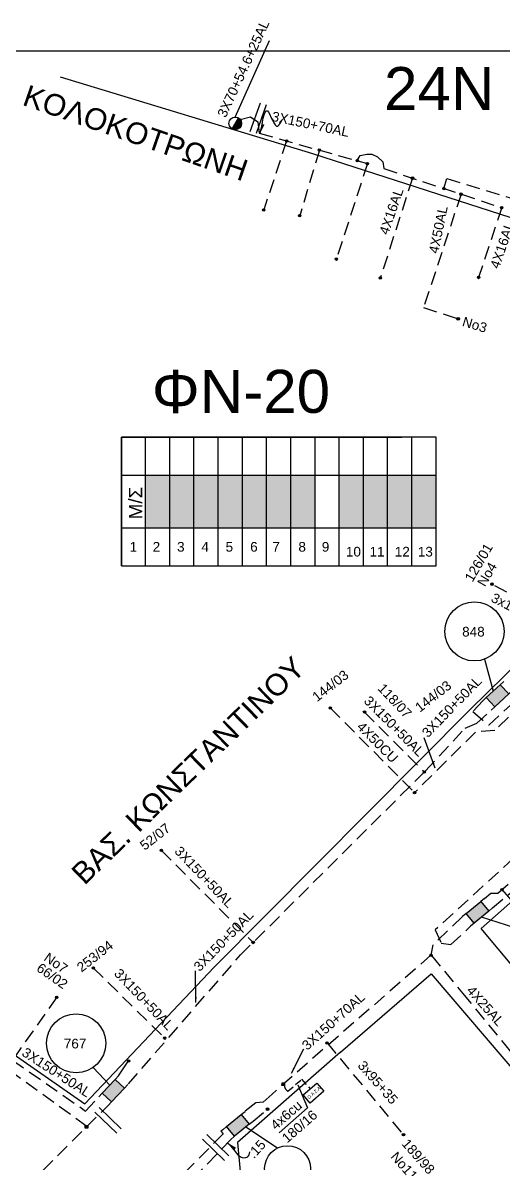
# Model space of a CAD drawing. Header units: millimetres. Extents: x 924 to 3152, y 704 to 1760.
# Drawn here: x 2460.6 to 2549.9, y 1517.9 to 1730 of the extents above; entities that cross this region are included whole.
import ezdxf
from ezdxf.enums import TextEntityAlignment as Align

# ---------------------------------------------------------------- set-up
doc = ezdxf.new("R2010")
doc.units = ezdxf.units.MM
doc.linetypes.add('DASHED', pattern=[19.05, 12.7, -6.35])
for name, color, linetype in [('Link Box 4 Διευθύνσεων', 7, 'Continuous'), ('Άγνωστα', 7, 'Continuous'), ('Ασφαλειοκιβώτια Χ.Τ 13 αναχωρήσεων', 7, 'Continuous'), ('Γυμνά εναέρια ΧΤ (3Φ)   4x35AL', 7, 'Continuous'), ('Γυμνά εναέρια ΧΤ και ΦΟΠ (3Φ)   3x35+35+16CU', 7, 'Continuous'), ('Επιγραφές - Σχήματα', 7, 'Continuous'), ('Καλώδια ΧΤ   3x150+50AL', 7, 'DASHED'), ('Καλώδια ΧΤ   3x150+50CU', 7, 'DASHED'), ('Καλώδια ΧΤ   3x150AL+50XLPE', 7, 'DASHED'), ('Καλώδια ΧΤ   4x50CU', 7, 'DASHED'), ('Στύλος ΦΜ', 7, 'Continuous'), ('Στύλος ΦΜ @ 1', 7, 'Continuous'), ('Συνδέσεις', 7, 'Continuous'), ('Συνεστραμμένα ΧΤ   3x70+54.6+25 AL', 7, 'SYN_LINE'), ('Τομή', 7, 'Continuous'), ('Υπόβαθρο ΔΕΗ', 7, 'Continuous'), ('Υπόγεια Καλώδια Δικτύου ΧΤ   .15', 7, 'DASHED'), ('Υπόγεια καλώδια Δικτύου ΧΤ και Παρ. ΧΤ - 3X150+70 AL', 7, 'DASHED'), ('Υπόγεια καλώδια Παροχών ΧΤ   4x16AL', 7, 'DASHED'), ('Υπόγεια καλώδια Παροχών ΧΤ   4x25', 7, 'DASHED'), ('Υπόγεια καλώδια Παροχών ΧΤ   4x50AL', 7, 'DASHED'), ('Υπόγεια καλώδια Παροχών ΧΤ   4x6', 7, 'DASHED')]:
    doc.layers.add(name, color=color, linetype=linetype)
doc.styles.get("Standard").update_dxf_attribs({"font": 'ARIAL.TTF'})
doc.linetypes.add('SYN_LINE', pattern='A,0.5,-0.0001,["/\\/\\/\\/",Standard,S=0.1,R=0,X=0,Y=-0.05],-0.25', length=0.7501)
doc.dimstyles.new('ISO-25', dxfattribs={"dimtxt": 2.5, "dimasz": 2.5, "dimexe": 1.25, "dimexo": 0.625, "dimtad": 1, "dimtxsty": 'Standard', "dimcen": 2.5, "dimadec": 0, "dimazin": 0, "dimtfac": 1, "dimtmove": 0, "dimatfit": 3, "dimfxl": 1, "dimarcsym": 0})

# ---------------------------------------------------------------- blocks, each defined once
blk = doc.blocks.new('ΤΟΜΗ')
at = {"layer": 'Τομή', "ltscale": 40}
for p, q in [((-5.68, 0), (5.68, 0)), ((5.68, -2.33), (-5.68, -2.33))]:
    blk.add_line(p, q, dxfattribs=at)
blk = doc.blocks.new('ΥΠΑΡΧΩΝ ΤΣΙΜΕΝΤΕΝΙΟΣ ΣΤΥΛΟΣ')
at = {"layer": 'Στύλος ΦΜ'}
blk.add_hatch(color=256, dxfattribs=at).paths.add_polyline_path([(-1.29, -2.28, 0.574793), (2.62, 0, 0.268822), (1.3, 2.27)])
blk.add_line((-1.29, -2.28), (1.3, 2.27), dxfattribs=at)
blk.add_circle((0, 0), 2.62, dxfattribs=at)
at = {"layer": 'Στύλος ΦΜ', "flags": 4}
for tag, p in [('ΑΡΙΘΜΟΣ', (-4.68, 8.05)), ('ΤΥΠΟΣ', (-4.91, 3.03))]:
    blk.add_attdef(tag, p, '', height=4, dxfattribs=at)
blk = doc.blocks.new('LINK BOX 4 ΑΝΑΧΩΡΗΣΕΩΝ')
at = {"layer": 'Link Box 4 Διευθύνσεων', "ltscale": 40}
blk.add_hatch(color=256, dxfattribs=at).paths.add_polyline_path([(-3.54, 0), (-3.54, -4.67), (3.54, -4.67), (3.54, 0)])
for p, q in [((-3.54, 0), (-5.33, 0)), ((5.33, 0), (3.54, 0)), ((-3.54, -4.67), (-5.33, -4.67)), ((5.33, -4.67), (3.54, -4.67))]:
    blk.add_line(p, q, dxfattribs=at)
blk.add_lwpolyline([(-3.54, -4.67), (-3.54, 0), (3.54, 0), (3.54, -4.67)], close=True, dxfattribs=at)
blk = doc.blocks.new('ΑΣΦΑΛΕΙΟΚΙΒΩΤΙΟ ΥΠΟΣΤΑΘΜΟΥ 13 ΑΝΑΧΩΡΗΣΕΩΝ')
at = {"layer": 'Ασφαλειοκιβώτια Χ.Τ 13 αναχωρήσεων', "ltscale": 40}
for p, q in [((-23.86, 58.34), (23.96, 58.34)), ((-9.78, 58.34), (-9.78, -58.66)), ((9.87, 58.34), (9.87, -58.66)), ((23.96, 58.34), (23.96, -45.89)), ((-23.86, 49.34), (23.96, 49.34)), ((-23.86, 40.34), (23.96, 40.34)), ((-23.86, 31.34), (23.96, 31.34)), ((-23.86, 22.34), (23.96, 22.34)), ((-23.86, 13.34), (23.96, 13.34)), ((-23.86, 4.34), (23.96, 4.34)), ((-23.86, -4.66), (23.96, -4.66)), ((-23.86, -13.66), (23.96, -13.66)), ((-23.86, -22.66), (23.96, -22.66)), ((-23.86, -31.66), (23.96, -31.66)), ((-23.86, -40.66), (23.96, -40.66)), ((-23.86, -49.66), (23.96, -49.66))]:
    blk.add_line(p, q, dxfattribs=at)
at = {"layer": 'Ασφαλειοκιβώτια Χ.Τ 13 αναχωρήσεων'}
blk.add_lwpolyline([(-23.86, -58.66), (23.96, -58.66), (23.96, 58.34), (-23.86, 58.34)], close=True, dxfattribs=at)
for s, p in [('1', (-18.64, 55.26)), ('2', (-18.64, 46.69)), ('3', (-18.64, 37.62)), ('4', (-18.64, 28.59)), ('5', (-18.64, 19.58)), ('6', (-18.64, 10.45)), ('7', (-18.64, 2.2)), ('8', (-18.64, -7.48)), ('9', (-18.64, -16.18)), ('10', (-20.44, -25.14)), ('11', (-20.44, -33.94)), ('12', (-20.44, -43.31)), ('13', (-20.44, -51.88))]:
    blk.add_text(s, height=3.6, rotation=270, dxfattribs=at).set_placement(p)
at = {"layer": 'Ασφαλειοκιβώτια Χ.Τ 13 αναχωρήσεων', "ltscale": 40}
for tag, height, p in [('ΟΝΟΜΑ', 5, (1.15, 62.43)), ('ΚΕΙΜΕΝΟ 1', 2, (17.15, 53.4)), ('ΚΕΙΜΕΝΟ 2', 2, (17.15, 44.69)), ('ΚΕΙΜΕΝΟ 3', 2, (16.99, 35.93)), ('ΚΕΙΜΕΝΟ 4', 2, (16.99, 26.95)), ('ΚΕΙΜΕΝΟ 5', 2, (16.99, 18.11)), ('ΚΕΙΜΕΝΟ 6', 2, (16.99, 9.19)), ('ΚΕΙΜΕΝΟ 7', 2, (16.99, 0.11)), ('ΚΕΙΜΕΝΟ 8', 2, (16.99, -8.61)), ('ΚΕΙΜΕΝΟ 9', 2, (16.99, -17.74)), ('ΚΕΙΜΕΝΟ 10', 2, (16.99, -26.96)), ('ΚΕΙΜΕΝΟ 11', 2, (16.99, -36.04)), ('ΚΕΙΜΕΝΟ 12', 2, (16.99, -44.96)), ('ΚΕΙΜΕΝΟ 13', 2, (16.99, -54.16)), ('ΣΧ', 2, (1.2, -60.52))]:
    blk.add_attdef(tag, text='', height=height, dxfattribs=at).set_placement(p, align=Align.MIDDLE_CENTER)
blk = doc.blocks.new('_ΣΥΝΔΕΣΗ')
at = {"layer": 'Συνδέσεις', "linetype": 'SYN_LINE', "ltscale": 40}
blk.add_hatch(color=256, dxfattribs=at).paths.add_polyline_path([(0.5, -0.01, 1), (-0.5, -0.01, 1)])
at = {"layer": 'Συνδέσεις'}
blk.add_circle((0, -0.01), 0.5, dxfattribs=at)
blk = doc.blocks.new('TSONTA XT1')
at = {"ltscale": 40}
h = blk.add_hatch(color=256, dxfattribs=at)
h.dxf.hatch_style = 1
h.paths.add_polyline_path([(595.96, 2487.66), (597.07, 2488.77), (595.96, 2489.87), (594.85, 2488.77)])
blk.add_lwpolyline([(594.85, 2488.77), (595.96, 2489.87), (597.07, 2488.77), (595.96, 2487.66)], close=True, dxfattribs=at)

msp = doc.modelspace()

# ---------------------------------------------------------------- hatches: boundary and pattern name
at = {"layer": 'Ασφαλειοκιβώτια Χ.Τ 13 αναχωρήσεων'}
h = msp.add_hatch(color=133, dxfattribs=at)
h.dxf.hatch_style = 1
h.paths.add_polyline_path([(2483.438, 1636.085), (2487.938, 1636.085), (2487.938, 1645.913), (2483.438, 1645.913)])
h = msp.add_hatch(color=151, dxfattribs=at)
h.dxf.hatch_style = 1
h.paths.add_polyline_path([(2487.938, 1636.085), (2492.438, 1636.085), (2492.438, 1645.913), (2487.938, 1645.913)])
h = msp.add_hatch(color=2, dxfattribs=at)
h.dxf.hatch_style = 1
h.paths.add_polyline_path([(2496.938, 1645.913), (2492.438, 1645.913), (2492.438, 1636.085), (2496.938, 1636.085)])
h = msp.add_hatch(color=85, dxfattribs=at)
h.dxf.hatch_style = 1
h.paths.add_polyline_path([(2501.438, 1645.913), (2496.938, 1645.913), (2496.938, 1636.085), (2501.438, 1636.085)])
h = msp.add_hatch(color=173, dxfattribs=at)
h.dxf.hatch_style = 1
h.paths.add_polyline_path([(2505.938, 1645.913), (2501.438, 1645.913), (2501.438, 1636.085), (2505.938, 1636.085)])
h = msp.add_hatch(color=156, dxfattribs=at)
h.dxf.hatch_style = 1
h.paths.add_polyline_path([(2505.938, 1636.085), (2510.438, 1636.085), (2510.438, 1645.913), (2505.938, 1645.913)])
h = msp.add_hatch(color=1, dxfattribs=at)
h.dxf.hatch_style = 1
h.paths.add_polyline_path([(2510.438, 1636.085), (2514.938, 1636.085), (2514.938, 1645.913), (2510.438, 1645.913)])
h = msp.add_hatch(color=62, dxfattribs=at)
h.dxf.hatch_style = 1
h.paths.add_polyline_path([(2523.938, 1645.913), (2519.438, 1645.913), (2519.438, 1636.085), (2523.938, 1636.085)])
h = msp.add_hatch(color=30, dxfattribs=at)
h.dxf.hatch_style = 1
h.paths.add_polyline_path([(2528.438, 1645.913), (2523.938, 1645.913), (2523.938, 1636.085), (2528.438, 1636.085)])
h = msp.add_hatch(color=6, dxfattribs=at)
h.dxf.hatch_style = 1
h.paths.add_polyline_path([(2532.938, 1645.913), (2528.438, 1645.913), (2528.438, 1636.085), (2532.938, 1636.085)])
h = msp.add_hatch(color=5, dxfattribs=at)
h.dxf.hatch_style = 1
h.paths.add_polyline_path([(2537.438, 1645.913), (2532.938, 1645.913), (2532.938, 1636.085), (2537.438, 1636.085)])

# ---------------------------------------------------------------- linework, layer by layer
at = {"layer": 'Άγνωστα', "color": 2, "linetype": 'DASHED', "ltscale": 0.2}
for points in [[(2509.653, 1708.072), (2505.412, 1695.227)], [(2515.743, 1706.363), (2512.109, 1694.167)], [(2524.68, 1703.854), (2518.909, 1686.082)], [(2522.797, 1704.402), (2523.351, 1705.384), (2524.563, 1705.623), (2525.498, 1705.604), (2526.577, 1705.108), (2527.56, 1704.182), (2527.704, 1702.913), (2549.643, 1695.676)], [(2538.908, 1699.217), (2539.459, 1701.064), (2560.919, 1694.486), (2561.487, 1693.287)]]:
    msp.add_lwpolyline(points, dxfattribs=at)
at = {"layer": 'Άγνωστα', "color": 1, "linetype": 'DASHED', "ltscale": 0.2}
msp.add_lwpolyline([(2546.111, 1603.889), (2544.283, 1601.907), (2547.245, 1599.389), (2553.456, 1605.091), (2562.092, 1615.44), (2563.476, 1618.602), (2566.268, 1622.463), (2573.256, 1632.154), (2599.303, 1621.224), (2629.491, 1633.985), (2629.169, 1647.169), (2638.379, 1646.267)], dxfattribs=at)
at = {"layer": 'Άγνωστα', "color": 62, "linetype": 'DASHED', "ltscale": 0.2}
msp.add_lwpolyline([(2560.641, 1618.706), (2547.814, 1625.608)], dxfattribs=at)
at = {"layer": 'Άγνωστα', "color": 30, "linetype": 'DASHED', "ltscale": 0.2}
msp.add_lwpolyline([(2517.19, 1540.265), (2531.38, 1523.177)], dxfattribs=at)
at = {"layer": 'Άγνωστα', "color": 1, "ltscale": 0.2}
msp.add_lwpolyline([(2478.43, 1534.115), (2480.298, 1536.901)], dxfattribs=at)
at = {"layer": 'Άγνωστα', "color": 151, "linetype": 'DASHED', "ltscale": 0.2}
msp.add_lwpolyline([(2497.817, 1524.115), (2497.46, 1523.827), (2497.863, 1523.326), (2490.737, 1516.136), (2481.771, 1503.216), (2503.961, 1490.688, -0.4794023), (2503.087, 1488.215), (2502.268, 1488.678)], format="xyb", dxfattribs=at)
at = {"layer": 'Άγνωστα', "color": 27, "linetype": 'DASHED', "ltscale": 0.2}
msp.add_lwpolyline([(2499.303, 1522.315), (2493.063, 1515.807), (2492.211, 1514.137), (2492.35, 1512.708), (2492.483, 1511.342), (2493.983, 1510.032), (2538.352, 1485.127)], dxfattribs=at)
at = {"layer": 'Γυμνά εναέρια ΧΤ (3Φ)   4x35AL', "color": 30, "linetype": 'DASHED', "ltscale": 0.2}
msp.add_lwpolyline([(2547.926, 1565.367), (2559.059, 1574.632), (2571.716, 1561.243)], dxfattribs=at)
at = {"layer": 'Γυμνά εναέρια ΧΤ και ΦΟΠ (3Φ)   3x35+35+16CU', "linetype": 'Continuous', "ltscale": 80}
msp.add_lwpolyline([(2514.05, 1529.082), (2512.737, 1530.593), (2515.266, 1532.792), (2516.58, 1531.281), (2514.05, 1529.082)], dxfattribs=at)
at = {"layer": 'Επιγραφές - Σχήματα'}
msp.add_lwpolyline([(945.928, 1724.828), (2912.268, 1724.828), (2912.268, 721.757), (945.928, 721.757)], close=True, dxfattribs=at)
at = {"layer": 'Επιγραφές - Σχήματα', "ltscale": 0.2}
for points in [[(2546.434, 1611.65), (2548.061, 1605.704)], [(2575.336, 1554.253), (2545.878, 1563.663)], [(2473.706, 1535.7), (2476.786, 1532.374)], [(2507.95, 1520.702), (2502.084, 1524.611)]]:
    msp.add_lwpolyline(points, dxfattribs=at)
at = {"layer": 'Επιγραφές - Σχήματα'}
for centre, radius in [((2544.574, 1616.826), 5.5), ((2470.53, 1540.189), 5.5), ((2509.832, 1516.874), 4.266)]:
    msp.add_circle(centre, radius, dxfattribs=at)
at = {"layer": 'Καλώδια ΧΤ   3x150+50AL', "color": 30, "ltscale": 0.2}
msp.add_lwpolyline([(2633.622, 1649.516), (2633.363, 1638.058), (2636.079, 1637.963), (2636.273, 1620.292), (2620.07, 1620.351), (2604.555, 1620.594), (2584.911, 1609.321), (2580.178, 1604.665), (2575.8, 1600.323), (2574.329, 1595.203), (2537.3, 1561.316), (2538.395, 1558.842), (2540.161, 1558.548), (2543.831, 1561.959)], dxfattribs=at)
at = {"layer": 'Καλώδια ΧΤ   3x150+50AL', "color": 173, "ltscale": 0.2}
msp.add_lwpolyline([(2643.424, 1639.972), (2611.832, 1624.856), (2599.398, 1619.726), (2573.721, 1630.263), (2566.475, 1619.484), (2559.847, 1610.622), (2556.319, 1606.185), (2548.373, 1598.379), (2544.769, 1598.099), (2533.454, 1586.851)], dxfattribs=at)
at = {"layer": 'Καλώδια ΧΤ   3x150+50AL', "color": 1, "ltscale": 0.2}
for points in [[(2480.248, 1532.641), (2501.113, 1556.63), (2535.423, 1590.826), (2542.829, 1598.835), (2545.04, 1599.721), (2547.702, 1602.181)], [(2524.141, 1601.819), (2535.259, 1590.663)], [(2486.377, 1576.072), (2503.442, 1558.95)], [(2473.733, 1554.214), (2486.995, 1541.152)], [(2466.928, 1548.746), (2458.697, 1537.074), (2472.273, 1527.596), (2474.771, 1530.241)]]:
    msp.add_lwpolyline(points, dxfattribs=at)
at = {"layer": 'Καλώδια ΧΤ   3x150+50CU', "color": 133, "ltscale": 0.2}
msp.add_lwpolyline([(2546.433, 1567.161), (2547.61, 1568.14), (2548.932, 1568.151), (2569.341, 1585.825), (2576.385, 1592.936), (2578.046, 1599.891), (2583.761, 1605.12), (2587.59, 1608.624), (2595.481, 1613.754), (2604.877, 1619.146), (2639.142, 1618.769), (2638.368, 1641.038), (2635.361, 1641.157), (2635.466, 1649.444)], dxfattribs=at)
at = {"layer": 'Καλώδια ΧΤ   3x150AL+50XLPE', "color": 85, "linetype": 'DASHED', "ltscale": 0.2}
msp.add_lwpolyline([(2472.543, 1524.716), (2457.625, 1535.538, -0.4206347), (2455.403, 1537.814), (2429.918, 1555.347), (2442.514, 1572.319)], format="xyb", dxfattribs=at)
msp.add_lwpolyline([(2456.309, 1508.494), (2476.468, 1528.639)], dxfattribs=at)
at = {"layer": 'Καλώδια ΧΤ   4x50CU', "color": 173, "ltscale": 0.2}
msp.add_lwpolyline([(2517.783, 1602.58), (2533.437, 1586.833)], dxfattribs=at)
at = {"layer": 'Συνεστραμμένα ΧΤ   3x70+54.6+25 AL', "color": 173, "ltscale": 20}
msp.add_lwpolyline([(2500.106, 1712.511), (2506.464, 1726.74)], dxfattribs=at)
at = {"layer": 'Υπόβαθρο ΔΕΗ', "ltscale": 0.2}
for points in [[(2402.778, 1717.766), (2395.985, 1703.716), (2379.109, 1670.928), (2361.865, 1638.772), (2349.733, 1613.656), (2378.815, 1594.064), (2449.173, 1544.943), (2472.136, 1528.911), (2496.185, 1554.347), (2543.811, 1602.328), (2556.419, 1614.71), (2574.384, 1650.191), (2580.081, 1661.947), (2580.417, 1684.372), (2514.561, 1705.672), (2467.655, 1719.923)], [(2519.652, 1538.556), (2536.52, 1553.102), (2563.158, 1521.918), (2572.059, 1530.194), (2545.844, 1561.519), (2578.265, 1590.259), (2599.061, 1609.606), (2602.221, 1611.985), (2604.395, 1612.605), (2607.456, 1612.916), (2611.58, 1613.334), (2647.898, 1611.641), (2655.328, 1611.783), (2670.568, 1604.555), (2668.286, 1588.073), (2665.994, 1566.631), (2663.087, 1539.653), (2662.963, 1538.556)], [(2519.652, 1538.556), (2500.553, 1521.736), (2501.526, 1510.93), (2538.197, 1490.511), (2571.534, 1472.026), (2605.782, 1453.267), (2636.114, 1436.473), (2639.748, 1447.096), (2648.021, 1473.568), (2661.102, 1525.715), (2662.266, 1531.125), (2662.963, 1538.556)], [(2513.53, 1528.178), (2508.271, 1523.546)]]:
    msp.add_lwpolyline(points, dxfattribs=at)
at = {"layer": 'Υπόγεια Καλώδια Δικτύου ΧΤ   .15', "color": 27, "ltscale": 0.2}
msp.add_lwpolyline([(2503.412, 1525.708), (2506.11, 1527.936)], dxfattribs=at)
at = {"layer": 'Υπόγεια καλώδια Δικτύου ΧΤ και Παρ. ΧΤ - 3X150+70 AL', "color": 2, "ltscale": 0.2}
msp.add_lwpolyline([(2501.035, 1712.058), (2502.974, 1712.575), (2504.334, 1711.604), (2504.584, 1709.495), (2524.68, 1703.854)], dxfattribs=at)
at = {"layer": 'Υπόγεια καλώδια Δικτύου ΧΤ και Παρ. ΧΤ - 3X150+70 AL', "color": 30, "ltscale": 0.2}
msp.add_lwpolyline([(2542.338, 1563.753), (2536.86, 1558.503), (2536.493, 1556.564), (2506.947, 1530.754), (2505.309, 1529.259), (2503.949, 1529.138), (2501.861, 1527.488)], dxfattribs=at)
at = {"layer": 'Υπόγεια καλώδια Παροχών ΧΤ   4x16AL', "color": 2, "ltscale": 0.2}
for points in [[(2533.057, 1701.147), (2527.074, 1682.581)], [(2549.643, 1695.676), (2545.352, 1682.67)]]:
    msp.add_lwpolyline(points, dxfattribs=at)
at = {"layer": 'Υπόγεια καλώδια Παροχών ΧΤ   4x16AL', "color": 133, "ltscale": 0.2}
msp.add_lwpolyline([(2549.675, 1568.795), (2565.19, 1550.886)], dxfattribs=at)
at = {"layer": 'Υπόγεια καλώδια Παροχών ΧΤ   4x25', "color": 30, "ltscale": 0.2}
msp.add_lwpolyline([(2536.589, 1556.526), (2542.35, 1549.549), (2557.262, 1531.339), (2559.863, 1528.47), (2561.704, 1528.952), (2563.093, 1529.163), (2563.485, 1528.651), (2563.022, 1527.773)], dxfattribs=at)
at = {"layer": 'Υπόγεια καλώδια Παροχών ΧΤ   4x50AL', "color": 2, "linetype": 'DASHED', "ltscale": 0.2}
msp.add_lwpolyline([(2542.09, 1698.167), (2535.13, 1677.097), (2541.552, 1674.976)], dxfattribs=at)
at = {"layer": 'Υπόγεια καλώδια Παροχών ΧΤ   4x6', "color": 30, "linetype": 'DASHED', "ltscale": 0.1}
msp.add_lwpolyline([(2509.264, 1532.325, 0.261123), (2509.907, 1531.262), (2512.443, 1533.495), (2514.007, 1531.72)], format="xyb", dxfattribs=at)

# ---------------------------------------------------------------- block references
at = {"layer": 'Link Box 4 Διευθύνσεων', "xscale": 0.4999999999999996, "yscale": 0.4999999999999996, "zscale": 0.4999999999999996}
for p, rotation in [((2548.061, 1605.704), 42.96472262894192), ((2544.385, 1565.457), 39.76812589432534), ((2476.601, 1532.178), 46.63470319427076), ((2501.358, 1524.012), 219.5458095627389)]:
    msp.add_blockref('LINK BOX 4 ΑΝΑΧΩΡΗΣΕΩΝ', p, dxfattribs=dict(at, rotation=rotation))
at = {"layer": 'Ασφαλειοκιβώτια Χ.Τ 13 αναχωρήσεων', "xscale": 0.5, "yscale": 0.5, "zscale": 0.5, "rotation": 90}
msp.add_blockref('ΑΣΦΑΛΕΙΟΚΙΒΩΤΙΟ ΥΠΟΣΤΑΘΜΟΥ 13 ΑΝΑΧΩΡΗΣΕΩΝ', (2508.108, 1640.976), dxfattribs=at)
at = {"layer": 'Στύλος ΦΜ @ 1', "ltscale": 40, "xscale": 0.4499999999998181, "yscale": 0.4499999999998181, "zscale": 0.4499999999998181}
msp.add_blockref('ΥΠΑΡΧΩΝ ΤΣΙΜΕΝΤΕΝΙΟΣ ΣΤΥΛΟΣ', (2500.106, 1711.334), dxfattribs=at)
at = {"layer": 'Συνδέσεις', "xscale": 0.4499999999998181, "yscale": 0.4499999999998181, "zscale": 0.4499999999998181}
for p in [(2509.651, 1708.074), (2515.741, 1706.365), (2522.795, 1704.403), (2524.679, 1703.856), (2533.055, 1701.149), (2538.906, 1699.219), (2542.088, 1698.169), (2505.41, 1695.229), (2549.641, 1695.678), (2512.107, 1694.168), (2518.907, 1686.084), (2527.072, 1682.583), (2545.354, 1682.675), (2541.55, 1674.978), (2547.816, 1625.613), (2517.784, 1602.585), (2524.142, 1601.824), (2535.257, 1590.665), (2533.435, 1586.835), (2486.378, 1576.077), (2549.677, 1568.8), (2503.443, 1558.956), (2536.494, 1556.569), (2473.734, 1554.219), (2466.93, 1548.751), (2486.996, 1541.157), (2517.191, 1540.271), (2480.299, 1536.906), (2506.112, 1527.941), (2531.382, 1523.182)]:
    msp.add_blockref('_ΣΥΝΔΕΣΗ', p, dxfattribs=at)
at = {"layer": 'Συνδέσεις'}
for p, xscale, yscale, zscale, rotation in [((2874.533, 835.625), 0.3075184835441075, 0.3075184835441075, 0.3075184835441075, 41.13959388497861), ((2893.596, 859.832), 0.3075184835441073, 0.3075184835441073, 0.3075184835441073, 45.81740555689154)]:
    msp.add_blockref('TSONTA XT1', p, dxfattribs=dict(at, xscale=xscale, yscale=yscale, zscale=zscale, rotation=rotation))
at = {"layer": 'Τομή', "xscale": 0.4999999999999997, "yscale": 0.4999999999999997, "zscale": 0.4999999999999997}
for p, rotation in [((2503.839, 1712.493), 70.65537219537356), ((2476.053, 1525.435), 135.9660497810514), ((2496.082, 1520.383), 135.9660497810514)]:
    msp.add_blockref('ΤΟΜΗ', p, dxfattribs=dict(at, rotation=rotation))

# ---------------------------------------------------------------- texts
at = {"ltscale": 30, "insert": (2513.431, 1530.227), "char_height": 0.6, "width": 113.58093, "attachment_point": 1, "rotation": 41.75373}
msp.add_mtext('Ο.Α.Σ.Α', dxfattribs=at)
at = {"layer": 'Επιγραφές - Σχήματα', "linetype": 'DASHED', "insert": (2527.771, 1721.816), "char_height": 8, "width": 22.41044, "attachment_point": 1}
msp.add_mtext('24N', dxfattribs=at)
at = {"layer": 'Επιγραφές - Σχήματα', "linetype": 'Continuous', "char_height": 4, "width": 57.80845, "attachment_point": 1}
for s, insert, rotation in [('ΚΟΛΟΚΟΤΡΩΝΗ', (2461.649, 1718.61), 340.85464), ('ΒΑΣ. ΚΩΝΣΤΑΝΤΙΝΟΥ', (2469.287, 1572.336), 44.1382)]:
    msp.add_mtext(s, dxfattribs=dict(at, insert=insert, rotation=rotation))
at = {"layer": 'Επιγραφές - Σχήματα', "char_height": 1.8, "attachment_point": 1}
for s, insert, rotation in [('No3', (2542.683, 1675.412), 343.23063), ('126/01', (2542.65, 1626.786), 59.76162), ('No4', (2544.977, 1625.905), 59.76162), ('3x150+35', (2548.298, 1624.077), 333.08935), ('144/03', (2514.206, 1605.059), 37.9399), ('118/07', (2527.78, 1607.327), 313.44841), ('144/03', (2533.316, 1603.093), 37.9399), ('52/07', (2482.17, 1577.409), 37.9399), ('253/94', (2470.433, 1554.747), 37.9399), ('No7', (2465.418, 1557.205), 325), ('66/02', (2464.034, 1555.263), 325), ('3x95+35', (2524.094, 1537.16), 311.28018), ('189/98', (2532.292, 1522.62), 311.28018), ('No11', (2530.218, 1520.209), 311.28018)]:
    msp.add_mtext_dynamic_manual_height_columns(s, width=10.09091, gutter_width=12.5, heights=[0], dxfattribs=dict(at, insert=insert, rotation=rotation))
at = {"layer": 'Επιγραφές - Σχήματα', "attachment_point": 1}
for s, insert, char_height in [('ΦΝ-20', (2484.598, 1665.485), 8), ('848', (2542.287, 1617.672), 1.8), ('767', (2468.242, 1541.036), 1.8)]:
    msp.add_mtext_dynamic_manual_height_columns(s, width=10.09091, gutter_width=12.5, heights=[0], dxfattribs=dict(at, insert=insert, char_height=char_height))
at = {"layer": 'Επιγραφές - Σχήματα', "color": 7, "linetype": 'Continuous', "insert": (2480.335, 1637.682), "char_height": 2.5, "width": 11.3238, "attachment_point": 1, "rotation": 90}
msp.add_mtext('Μ/Σ', dxfattribs=at)
at = {"layer": 'Καλώδια ΧΤ   3x150+50AL', "color": 7, "char_height": 1.8, "width": 168.37176, "attachment_point": 1}
for insert, rotation in [((2534.628, 1598.192), 45.88414), ((2525.142, 1605.009), 314.96536), ((2489.987, 1577.043), 313.6525), ((2492.196, 1554.679), 45.88414), ((2478.756, 1554.291), 313.6525), ((2461.254, 1539.54), 326.92792)]:
    msp.add_mtext('3X150+50AL', dxfattribs=dict(at, insert=insert, rotation=rotation))
at = {"layer": 'Καλώδια ΧΤ   4x50CU', "color": 7, "insert": (2523.838, 1600.197), "char_height": 1.8, "width": 168.37176, "attachment_point": 1, "rotation": 314.90545}
msp.add_mtext('4X50CU', dxfattribs=at)
at = {"layer": 'Συνεστραμμένα ΧΤ   3x70+54.6+25 AL', "color": 7, "insert": (2496.696, 1713.015), "char_height": 1.8, "width": 168.37176, "attachment_point": 1, "rotation": 65.26348}
msp.add_mtext('3X70+54.6+25AL', dxfattribs=at)
at = {"layer": 'Υπόγεια Καλώδια Δικτύου ΧΤ   .15', "color": 7, "insert": (2502.248, 1519.834), "char_height": 1.8, "width": 168.37176, "attachment_point": 1, "rotation": 47.61744}
msp.add_mtext('.15', dxfattribs=at)
at = {"layer": 'Υπόγεια καλώδια Δικτύου ΧΤ και Παρ. ΧΤ - 3X150+70 AL', "color": 7, "char_height": 1.8, "width": 168.37176, "attachment_point": 1}
for insert, rotation in [((2507.14, 1713.585), 348.06501), ((2512.294, 1540.118), 41.84812)]:
    msp.add_mtext('3X150+70AL', dxfattribs=dict(at, insert=insert, rotation=rotation))
at = {"layer": 'Υπόγεια καλώδια Παροχών ΧΤ   4x16AL', "color": 7, "char_height": 1.8, "width": 168.37176, "attachment_point": 1, "rotation": 71.0406}
for insert in [(2526.817, 1691.058), (2547.42, 1684.748)]:
    msp.add_mtext('4X16AL', dxfattribs=dict(at, insert=insert))
at = {"layer": 'Υπόγεια καλώδια Παροχών ΧΤ   4x25', "color": 7, "insert": (2544.335, 1551.101), "char_height": 1.8, "width": 168.37176, "attachment_point": 1, "rotation": 311.45937}
msp.add_mtext('4X25AL', dxfattribs=at)
at = {"layer": 'Υπόγεια καλώδια Παροχών ΧΤ   4x50AL', "color": 7, "insert": (2536.058, 1687.364), "char_height": 1.8, "width": 168.37176, "attachment_point": 1, "rotation": 78.38626}
msp.add_mtext('4X50AL', dxfattribs=at)
at = {"layer": 'Υπόγεια καλώδια Παροχών ΧΤ   4x50AL', "color": 7, "ltscale": 0.2, "char_height": 1.8, "attachment_point": 1, "rotation": 41}
for s, insert in [('4x6cu', (2506.457, 1525.313)), ('180/16', (2508.569, 1522.889))]:
    msp.add_mtext_dynamic_manual_height_columns(s, width=1.8, gutter_width=12.5, heights=[0.118], dxfattribs=dict(at, insert=insert))

# ---------------------------------------------------------------- leaders
at = {"layer": 'Επιγραφές - Σχήματα', "path_type": 1}
for points in [[(2504.715, 1709.458), (2506.087, 1713.66), (2508.044, 1710.811), (2508.783, 1711.871)], [(2498.692, 1521.678), (2502.049, 1518.918), (2502.693, 1519.415), (2502.81, 1519.971)]]:
    msp.add_leader(points, dimstyle='ISO-25', override={"dimasz": 1.8, "dimtad": 0}, dxfattribs=at)
at = {"layer": 'Επιγραφές - Σχήματα', "ltscale": 40}
for points in [[(2537.266, 1591.396), (2535.235, 1597.028)], [(2492.798, 1547.776), (2492.709, 1553.668)], [(2510.552, 1534.628), (2512.855, 1539.145)], [(2511.721, 1532.457), (2513.53, 1528.178)]]:
    msp.add_leader(points, dimstyle='ISO-25', override={"dimasz": 1, "dimtad": 0}, dxfattribs=at)

doc.saveas('drawing.dxf')
